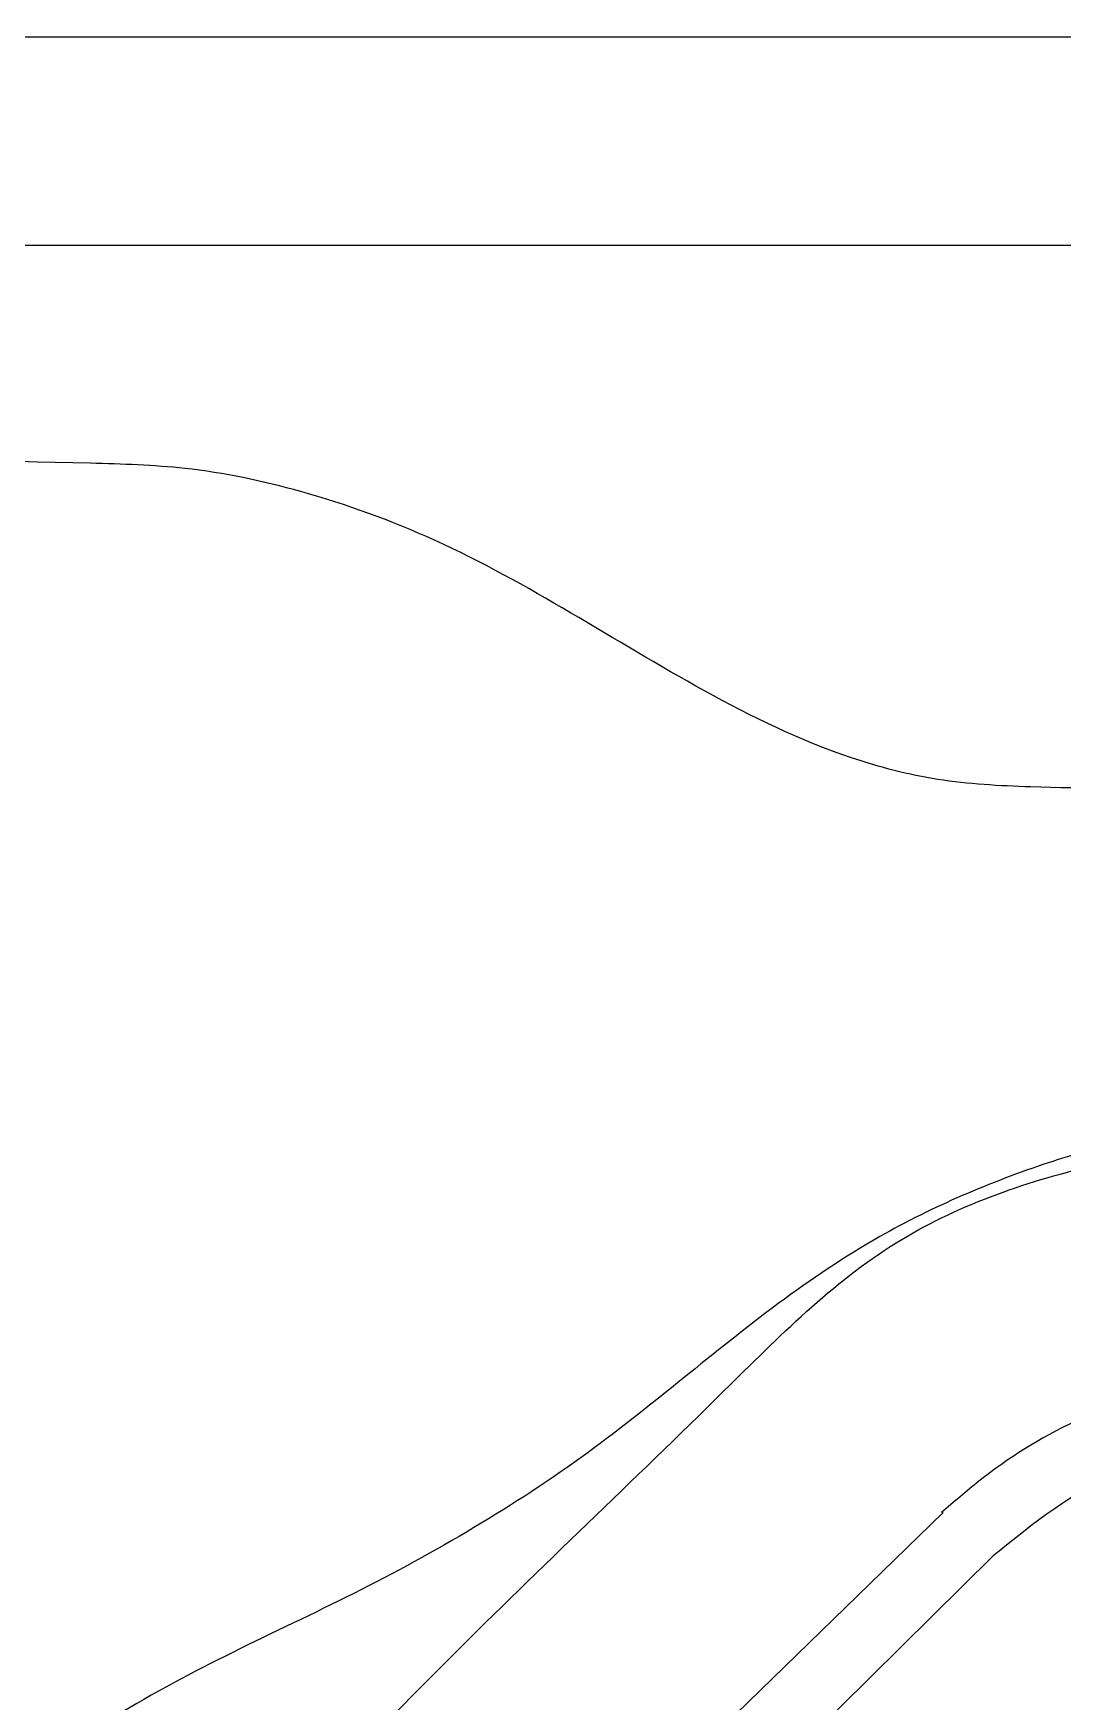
# Model space of a CAD drawing. Extents: x 408 to 498, y 628 to 778.
# Drawn here: x 443.54 to 447.92, y 649.44 to 656.54 of the extents above; entities that cross this region are included whole.
import ezdxf

# ---------------------------------------------------------------- set-up
doc = ezdxf.new("R2010")
doc.units = 0
doc.header["$MEASUREMENT"] = 0
doc.layers.add('1', color=4, linetype='Continuous')

# ---------------------------------------------------------------- blocks, each defined once
blk = doc.blocks.new('2018 PULSE')
at = {"layer": '1', "linetype": 'Continuous', "lineweight": 25}
for p, q in [((29.92166755245557, 11.38224390455696), (59.5384495087477, 11.38224390455696)), ((30.68611349903676, 10.49591956085612), (52.63606029048788, 10.49591956085612)), ((35.54868306929666, 1.180910262052862), (39.32096816393778, 4.913311618693342))]:
    blk.add_line(p, q, dxfattribs=at)
at = {"layer": '1', "color": 4, "linetype": 'Continuous', "lineweight": 25}
blk.add_line((35.77790562342602, 1.859411742407019), (39.10823361579548, 5.097278079923967), dxfattribs=at)
at = {"layer": '1'}
for points in [[(2.585203667029532, 55.26631874076259), (2.524895157898527, 39.18451671544267), (2.97082237237646, 19.89640795126172), (3.166563010987602, 17.11899396099614), (3.33684354340437, 14.74862373487451), (4.076015100985387, 12.49386815848015), (5.012765018375148, 11.2199244824551), (8.534928519520463, 7.697773860392545), (11.40478557850088, 4.827927295282393), (14.82362955810208, 3.182164771286125), (18.65827875574792, 2.845416050635436), (22.95831884076745, 2.677338042586598), (28.26228006335725, 2.515562132757509), (33.78754674356003, 2.403786968799182), (34.69355709449508, 2.540629377580672), (35.63214481543878, 3.139638824403278), (37.01660641344256, 4.485977357000593), (38.17529868598467, 5.615659486935783), (38.90836868652787, 6.246441994007455), (39.74237500804838, 6.574189179951304), (40.50957487589392, 6.686607431384573), (41.60131061587595, 6.680405799503205), (43.17539316709735, 6.667180135837043), (48.96742992747329, 6.681590633202404)], [(40.10089810349245, 23.6230604712888), (38.48893389487864, 23.23055805319495), (37.17970873346485, 22.32327677250225), (36.22841831241089, 20.98744847588091), (35.24384724967626, 18.78422933773163), (34.52879922974194, 17.4680732822618), (33.33489240342578, 15.6873765468647), (31.79083005564087, 13.79231757746936), (30.32948159447074, 11.88328363182302), (29.32767450872939, 10.50919508082552), (28.97057629838696, 9.303135315007921), (28.98684929202625, 8.623467819754978)], [(59.53692224971883, 9.303968898832636), (59.16153495976016, 9.505448712497241), (58.73564492732248, 9.566162322512355), (56.20778767769343, 9.566162322512355), (53.98000000056504, 9.566162322512469), (53.2690108389628, 9.491060904217761), (52.5576149991964, 9.254422273027444), (52.06993905697436, 9.006283652697903), (51.43785903291132, 8.636998841751051), (50.91004627504276, 8.374438201610587), (50.54247207454182, 8.255266807117664), (49.98000000000002, 8.187979354455479), (49.1557561076097, 8.187244087198337), (45.03656378808728, 8.186431755051672), (40.86147197372577, 8.196688802289827), (39.48000000000002, 8.187979354455479), (39.08539448682723, 8.220062226832965), (38.71775494607823, 8.312027777160097), (38.09195043689999, 8.597796877603173), (36.94368856330902, 9.238563108965991), (36.37448854409513, 9.445805501722703), (35.88150365200875, 9.544219103076784), (35.47999999943499, 9.566162322512469), (30.65046457800452, 9.565991943855124)], [(69.27667845069209, 3.421309485390225), (61.79511845014508, 3.147776191980597), (61.79503779132574, 3.147773626869707), (61.44862033541085, 3.171418565993577), (61.00288957390717, 3.304562562776937), (60.51957021644932, 3.532765079987712), (60.2223100717348, 3.664659777932911), (59.81695059401488, 3.778400483353607), (59.63770864538628, 3.798306313926219), (57.89677179179478, 3.76265764243135), (56.30810000588519, 3.730814248328898), (55.67259890998059, 3.719773105963668), (54.93674035466108, 3.766167187811561), (54.44109625427154, 3.909471935271199), (53.86277464742216, 4.211767099736221), (53.07868612145262, 4.640349780510064), (51.96910623962685, 5.280374772332152), (51.13475663678923, 5.933978013565138), (50.35917216078201, 6.408148309634726), (49.52014097195013, 6.685766823164613), (48.32279148934185, 6.755006699160958), (47.11177425611436, 6.724117040269448), (45.49725308948268, 6.730301387388863), (41.31669711991117, 6.736564051658661), (40.49257007252663, 6.735483934205718), (39.86104453132964, 6.673277440778975), (39.55556486849378, 6.587147532669746), (38.83866134650793, 6.272761268891941), (38.40666048033688, 5.987524959734856), (37.59710483913352, 5.353743758673318), (36.59994417800522, 4.753422198687645), (35.58431850492843, 4.228700888138974), (35.15230370148959, 3.965398869088972), (34.94865474967264, 3.879960589068219), (34.37462531814572, 3.745882514774166), (33.78739473859218, 3.719585523795558), (32.51642195154022, 3.743126440047149), (31.2454986418353, 3.769068805465849), (29.97469998190832, 3.800574953701243), (29.59147524452601, 3.769146201029685), (28.96958867649971, 3.546806347985239), (28.48720875358731, 3.317157630201223), (27.90061852804752, 3.156086704250015), (27.6648845892496, 3.147767193757318), (26.55144760638973, 3.183986915116407), (23.47197667022385, 3.292468317198995), (21.53484649440952, 3.36520975922349), (20.18312670888952, 3.42099851989542)], [(40.48760438090926, 5.655381416333512), (40.26702649697745, 5.647056678152921), (39.66771999187665, 5.48472522093823), (39.25985897336898, 5.230822476898425), (39.10170857503022, 5.097627499170471)], [(40.48864430601066, 5.39335825573869), (39.85739409622147, 5.268661935307819), (39.32096816393778, 4.913311618693342)]]:
    blk.add_spline(points, degree=3, dxfattribs=at)

msp = doc.modelspace()

# ---------------------------------------------------------------- block references
at = {"layer": '1'}
msp.add_blockref('2018 PULSE', (408.3006816232742, 645.1452181693146), dxfattribs=at)

doc.saveas('drawing.dxf')
